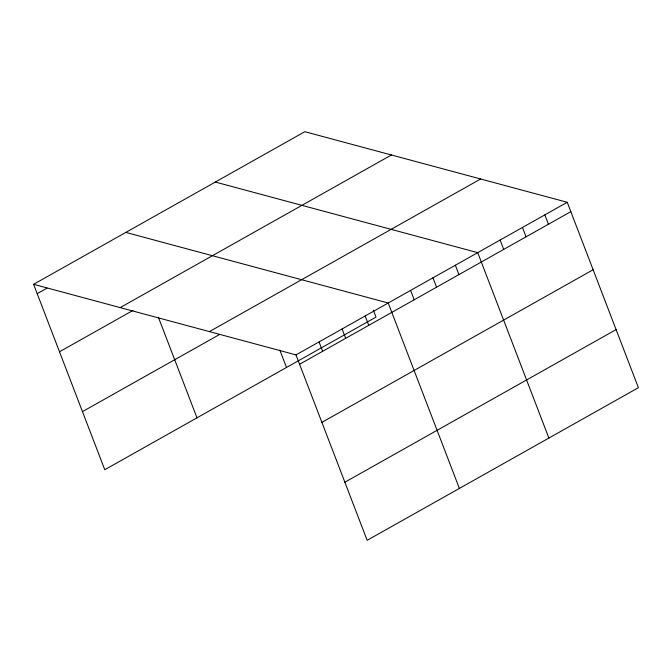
<?xml version="1.0" encoding="UTF-8"?>
<svg xmlns="http://www.w3.org/2000/svg" width="672" height="672" viewBox="0 0 672 672"><rect width="100%" height="100%" fill="white"/><g stroke="black" fill="none" stroke-linecap="round" stroke-linejoin="round"><path stroke-width="1.01" d="M33.6 284.306L304.836 131.687L567.227 202.28L638.4 387.694L367.164 540.313L295.991 354.9L33.6 284.306L104.773 469.72L376.009 317.1L373.405 310.321M37.195 293.672L46.948 288.187M120.187 307.6L391.423 154.98M59.497 351.767L133.098 310.355M209.404 331.607L480.64 178.987M82.471 411.625L219.45 334.555M295.991 354.9L567.227 202.28M299.586 364.266L570.822 211.646M321.888 422.36L593.124 269.741M344.862 482.219L616.098 329.599M215.326 182.053L477.716 252.647L548.89 438.06M125.824 232.411L388.214 303.005L459.388 488.426M544.849 214.872L548.444 224.238M522.472 227.464L526.067 236.83M500.094 240.055L503.689 249.421M455.339 265.238L458.934 274.604M432.961 277.822L436.556 287.196M410.584 290.413L414.187 299.788M365.156 315.983L368.752 325.349M342.098 328.952L345.694 338.318M319.049 341.922L322.644 351.296M279.812 350.036L286.499 367.466M158.39 317.26L196.997 417.833"/></g></svg>
